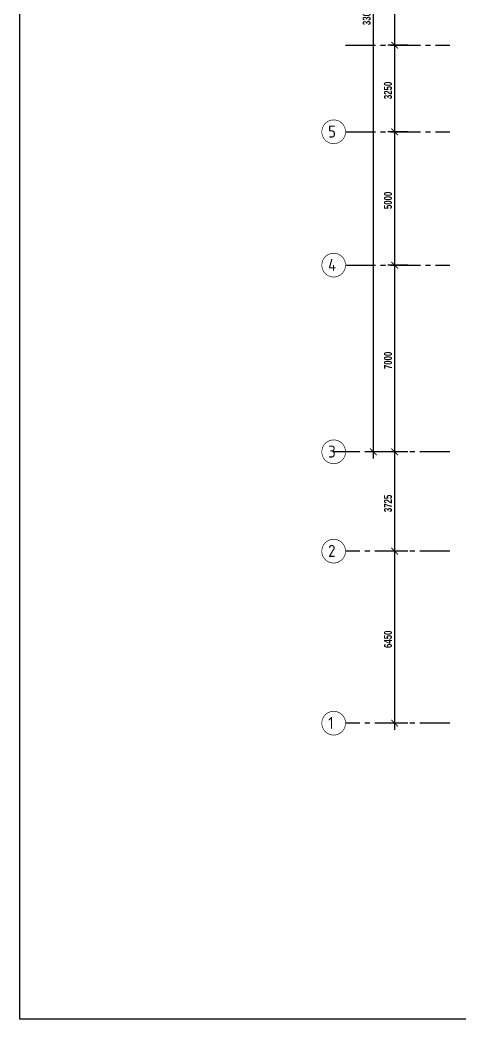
# Model space of a CAD drawing. Header units: inches. Extents: x 16928 to 514628, y -1471 to 241387.
# Drawn here: x 146593 to 163109, y 247 to 37707 of the extents above; entities that cross this region are included whole.
import ezdxf

# ---------------------------------------------------------------- set-up
doc = ezdxf.new("R2010")
doc.units = ezdxf.units.IN
doc.header["$MEASUREMENT"] = 0
doc.linetypes.add('CENTER2', pattern=[1.125, 0.75, -0.125, 0.125, -0.125])
for name, color, linetype in [('DIM', 4, 'Continuous'), ('GRID', 8, 'CENTER2'), ('GRID-TEXT', 8, 'Continuous'), ('t.block', 4, 'Continuous')]:
    doc.layers.add(name, color=color, linetype=linetype)
doc.styles.add('STYLE1', font='ISOCP.SHX')
doc.styles.add('style2', font='sanssb__.ttf', dxfattribs={"height": 1200})

msp = doc.modelspace()

# ---------------------------------------------------------------- linework, layer by layer
at = {"linetype": 'ByBlock', "const_width": 37.5}
for points in [[(160778, 36640), (160528, 36890)], [(160528, 36890), (160778, 36640)], [(160778, 33390), (160528, 33640)], [(160528, 33640), (160778, 33390)], [(160778, 28390), (160528, 28640)], [(160528, 28640), (160778, 28390)], [(159728, 21640), (159978, 21390)], [(160528, 21640), (160778, 21390)], [(160778, 21390), (160528, 21640)], [(160778, 17665), (160528, 17915)], [(160528, 17915), (160778, 17665)], [(160528, 11465), (160778, 11215)]]:
    msp.add_lwpolyline(points, dxfattribs=at)
at = {"layer": 'DIM'}
for p, q in [((159853, 54765), (159853, 21265)), ((160653, 40265), (160653, 36515)), ((161148, 36765), (160403, 36765)), ((161148, 36765), (160403, 36765)), ((160653, 37015), (160653, 33265)), ((160653, 33765), (160653, 28265)), ((161148, 33515), (160403, 33515)), ((161148, 33515), (160403, 33515)), ((161148, 28515), (160403, 28515)), ((161148, 28515), (160403, 28515)), ((160653, 28765), (160653, 21265)), ((160653, 21765), (160653, 17540)), ((160348, 21515), (159603, 21515)), ((161148, 21515), (160403, 21515)), ((161148, 21515), (160403, 21515)), ((160653, 18040), (160653, 11090)), ((161148, 17790), (160403, 17790)), ((161148, 17790), (160403, 17790)), ((161148, 11340), (160403, 11340))]:
    msp.add_line(p, q, dxfattribs=at)
at = {"layer": 'GRID', "ltscale": 1500}
for p, q in [((158812, 36765), (162721, 36765)), ((158812, 33515), (162721, 33515)), ((158812, 28515), (162721, 28515)), ((162721, 21515), (158339, 21515)), ((162721, 17790), (158812, 17790)), ((162721, 11340), (158812, 11340))]:
    msp.add_line(p, q, dxfattribs=at)
at = {"layer": 'GRID-TEXT', "const_width": 24.7}
for points in [[(158812, 33515, 1), (157921, 33515, 0.414214), (158367, 33070, 0.414214), (158812, 33515, 1)], [(158812, 28515, 1), (157921, 28515, 0.414214), (158367, 28070, 0.414214), (158812, 28515, 1)], [(158812, 21515, 1), (157921, 21515, 0.414214), (158367, 21070, 0.414214), (158812, 21515, 1)], [(158812, 17790, 1), (157921, 17790, 0.414214), (158367, 17345, 0.414214), (158812, 17790, 1)], [(158812, 11340, 1), (157921, 11340, 0.414214), (158367, 10895, 0.414214), (158812, 11340, 1)]]:
    msp.add_lwpolyline(points, format="xyb", dxfattribs=at)
at = {"layer": 't.block', "color": 7, "ltscale": 0.5}
msp.add_lwpolyline([(241448, 247), (146593, 247), (146593, 65110), (241448, 65110)], close=True, dxfattribs=at)

# ---------------------------------------------------------------- texts
at = {"layer": 'DIM', "style": 'style2', "width": 0.7}
for s, p in [('33000', (159753, 37515)), ('3250', (160553, 34740)), ('5000', (160553, 30615)), ('7000', (160553, 24615)), ('3725', (160553, 19253)), ('6450', (160553, 14160))]:
    msp.add_text(s, height=300, rotation=90, dxfattribs=at).set_placement(p)
at = {"layer": 'GRID-TEXT', "style": 'STYLE1'}
for s, p in [('5', (158158, 33300)), ('4', (158158, 28300)), ('3', (158158, 21300)), ('2', (158158, 17575)), ('1', (158158, 11125))]:
    msp.add_text(s, height=450, dxfattribs=at).set_placement(p)

doc.saveas('drawing.dxf')
